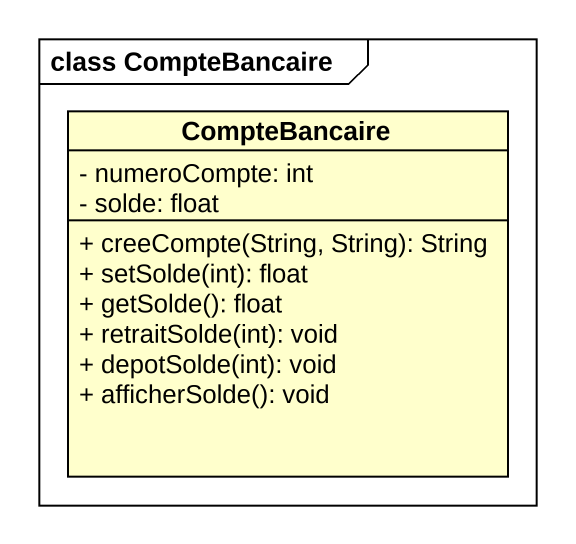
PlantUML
@startuml
mainframe class CompteBancaire
hide circle
hide empty members
skinparam classAttributeIconSize 0
class CompteBancaire {
  - numeroCompte: int
  - solde: float
  + creeCompte(String, String): String
  + setSolde(int): float
  + getSolde(): float
  + retraitSolde(int): void
  + depotSolde(int): void
  + afficherSolde(): void
}
@enduml
